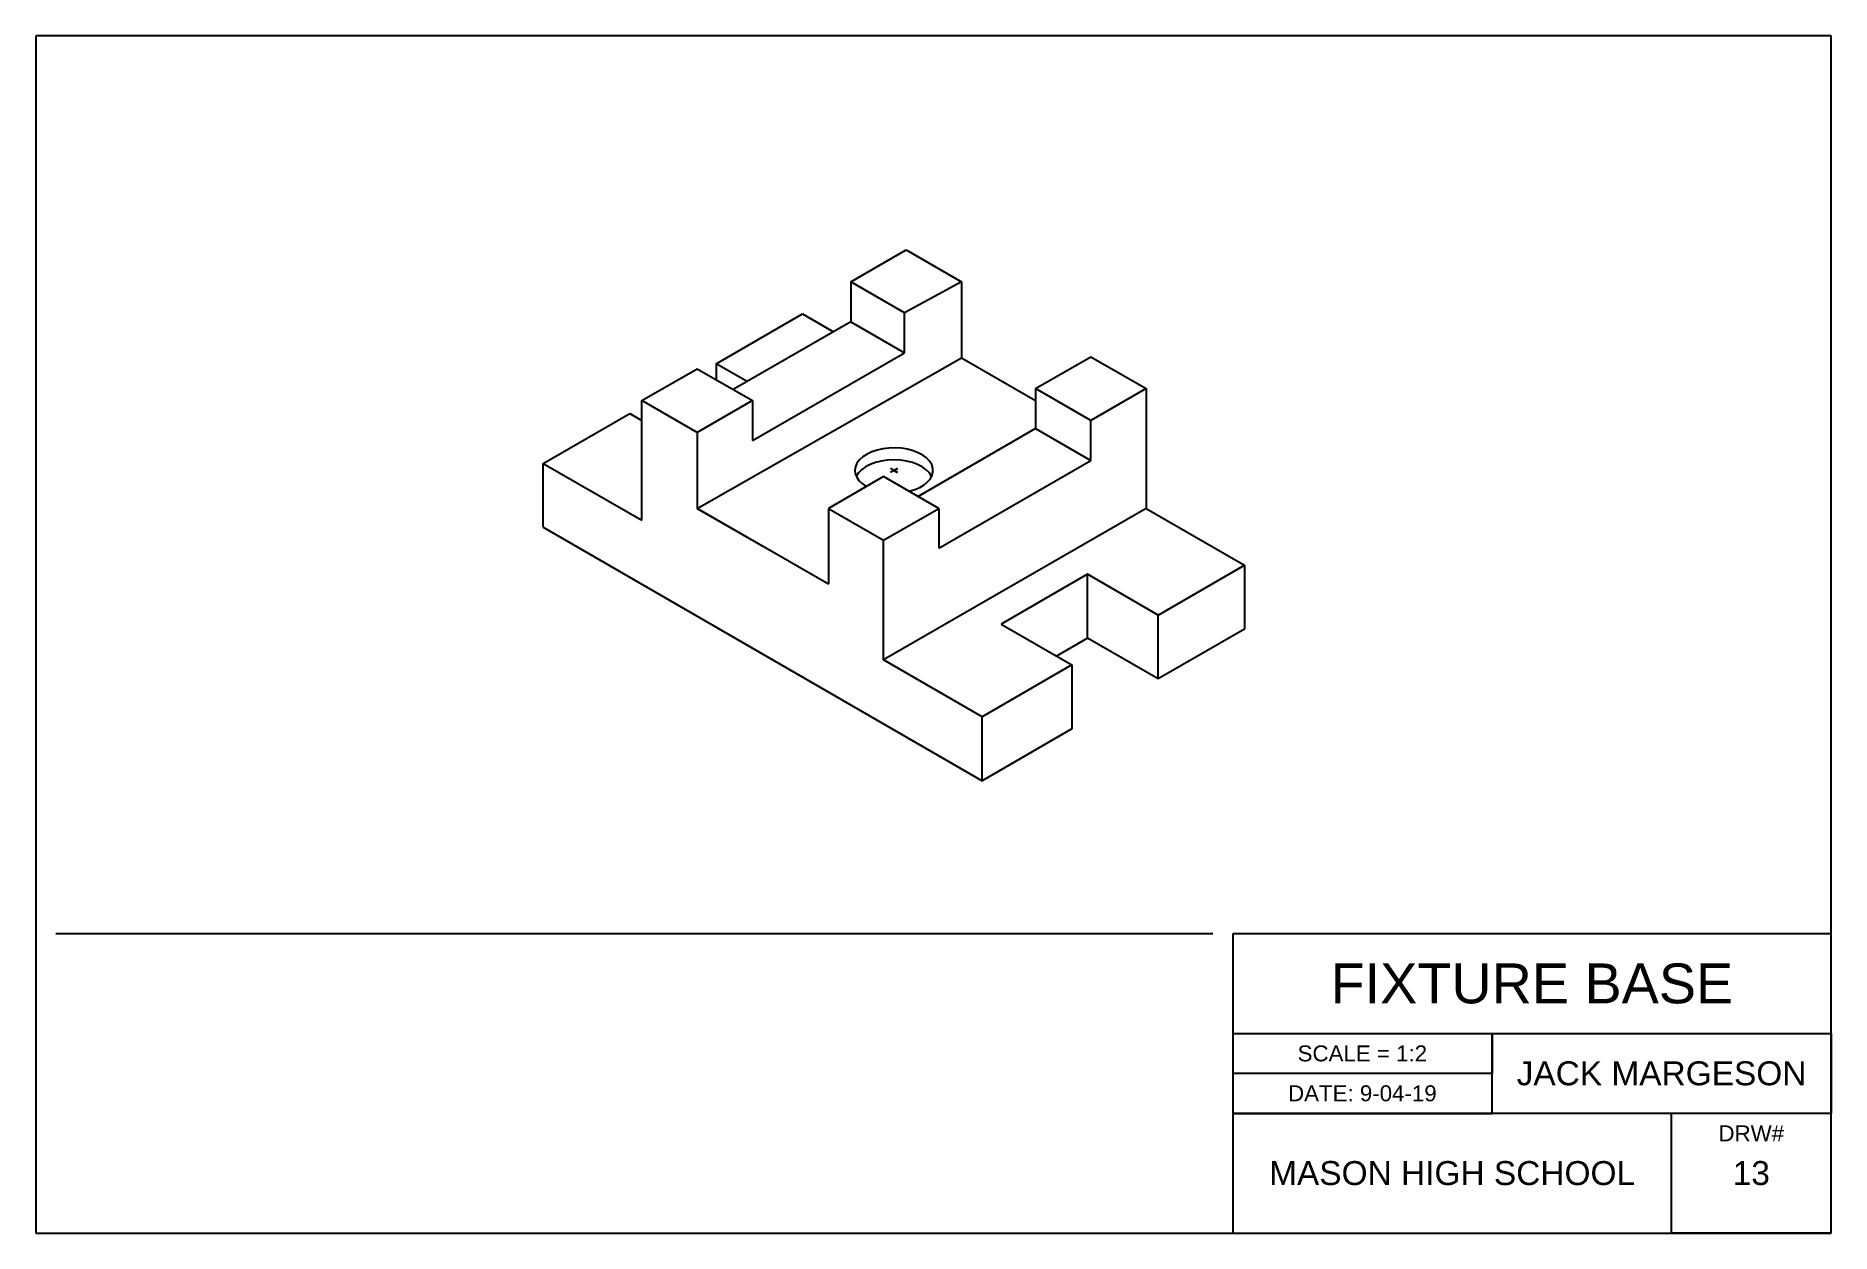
# Model space of a CAD drawing. Header units: millimetres. Extents: x 0 to 450, y 0 to 300.
import ezdxf

# ---------------------------------------------------------------- set-up
doc = ezdxf.new("R2010")
doc.units = ezdxf.units.MM
doc.styles.get("Standard").update_dxf_attribs({"font": 'arial.ttf'})

msp = doc.modelspace()

# ---------------------------------------------------------------- linework, layer by layer
for p, q in [((450, 300), (0, 300)), ((0, 300), (0, 0)), ((450, 0), (450, 300)), ((204.27, 238.36), (218.13, 246.36)), ((218.13, 246.36), (231.98, 238.36)), ((217.69, 230.61), (204.27, 238.36)), ((204.27, 238.36), (204.27, 228.36)), ((231.98, 238.36), (217.69, 230.61)), ((231.98, 238.36), (231.98, 219.36)), ((170.49, 217.86), (192.14, 230.36)), ((192.14, 230.36), (199.94, 225.86)), ((217.69, 220.61), (217.69, 230.61)), ((204.27, 228.36), (174.82, 211.36)), ((204.27, 228.36), (217.69, 220.61)), ((179.59, 198.61), (217.69, 220.61)), ((151.87, 208.61), (165.73, 216.61)), ((165.73, 181.61), (231.98, 219.36)), ((165.73, 216.61), (179.59, 208.61)), ((178.29, 213.36), (170.49, 217.86)), ((170.49, 217.86), (170.49, 213.86)), ((231.98, 219.36), (250.6, 208.61)), ((250.6, 211.61), (264.46, 219.61)), ((264.46, 219.61), (278.31, 211.61)), ((264.46, 203.61), (250.6, 211.61)), ((250.6, 211.61), (250.6, 201.61)), ((278.31, 211.61), (264.46, 203.61)), ((278.31, 211.61), (278.31, 181.61)), ((151.87, 178.61), (151.87, 208.61)), ((165.73, 200.61), (151.87, 208.61)), ((179.59, 208.61), (165.73, 200.61)), ((179.59, 208.61), (179.59, 198.61)), ((127.19, 192.86), (148.84, 205.36)), ((148.84, 205.36), (151.87, 203.61)), ((148.84, 205.36), (151.87, 203.61)), ((264.46, 193.61), (264.46, 203.61)), ((165.73, 200.61), (165.73, 181.61)), ((250.6, 201.61), (221.16, 184.61)), ((250.6, 201.61), (264.46, 193.61)), ((226.35, 171.61), (264.46, 193.61)), ((127.19, 176.86), (127.19, 192.86)), ((127.19, 192.86), (151.87, 178.61)), ((212.5, 189.61), (198.64, 181.61)), ((226.35, 181.61), (212.5, 189.61)), ((198.64, 162.61), (165.73, 181.61)), ((165.73, 181.61), (182.19, 172.11)), ((198.64, 181.61), (212.5, 173.61)), ((198.64, 181.61), (198.64, 162.61)), ((212.5, 173.61), (226.35, 181.61)), ((278.31, 181.61), (212.5, 143.61)), ((226.35, 181.61), (226.35, 171.61)), ((278.31, 181.61), (303, 167.36)), ((127.19, 176.86), (237.18, 113.36)), ((212.5, 143.61), (212.5, 173.61)), ((281.35, 154.86), (303, 167.36)), ((303, 167.36), (303, 151.36)), ((263.59, 165.11), (241.94, 152.61)), ((281.35, 154.86), (263.59, 165.11)), ((263.59, 149.11), (263.59, 165.11)), ((281.35, 138.86), (281.35, 154.86)), ((241.94, 152.61), (259.69, 142.36)), ((263.59, 149.11), (255.8, 144.61)), ((281.35, 138.86), (263.59, 149.11)), ((303, 151.36), (281.35, 138.86)), ((237.18, 129.36), (212.5, 143.61)), ((259.69, 142.36), (237.18, 129.36)), ((259.69, 142.36), (259.69, 126.36)), ((237.18, 113.36), (237.18, 129.36)), ((259.69, 126.36), (237.18, 113.36)), ((295, 75), (5, 75)), ((450, 75), (300, 75)), ((300, 75), (300, 0)), ((300, 75), (300, 50)), ((450, 0), (450, 75)), ((300, 50), (450, 50)), ((365, 30), (365, 50)), ((365, 50), (365, 40)), ((450, 50), (450, 30)), ((365, 40), (300, 40)), ((450, 30), (300, 30)), ((300, 30), (365, 30)), ((410, 0), (410, 30)), ((0, 0), (450, 0)), ((450, 0), (410, 0))]:
    msp.add_line(p, q)
at = {"color": 3}
for p, q in [((215.96, 191.61), (214.23, 190.61)), ((215.96, 190.61), (214.23, 191.61)), ((215.09, 191.11), (215.96, 191.61)), ((215.09, 191.11), (215.96, 190.61))]:
    msp.add_line(p, q, dxfattribs=at)
for centre, start_param, end_param in [((215.09, 191.11), 1.971798, 7.068583), ((215.09, 188.11), 3.409968, 6.01481)]:
    msp.add_ellipse(centre, major_axis=(-9.8, 0), ratio=0.57735, start_param=start_param, end_param=end_param)

# ---------------------------------------------------------------- texts
for s, width, insert, char_height, attachment_point in [('FIXTURE BASE', 150, (375, 62.5), 10, 5), ('SCALE = 1:2', 65, (332.5, 45), 4, 5), ('JACK MARGESON', 85, (407.5, 40), 6, 5), ('DATE: 9-04-19', 65, (332.5, 35), 4, 5), ('DRW#', 40, (430, 27), 4, 2), ('MASON HIGH SCHOOL', 110, (355, 15), 6, 5), ('13', 40, (430, 15), 6, 5)]:
    msp.add_mtext_dynamic_manual_height_columns(s, width=width, gutter_width=12.5, heights=[0], dxfattribs=dict(insert=insert, char_height=char_height, attachment_point=attachment_point))

doc.saveas('drawing.dxf')
